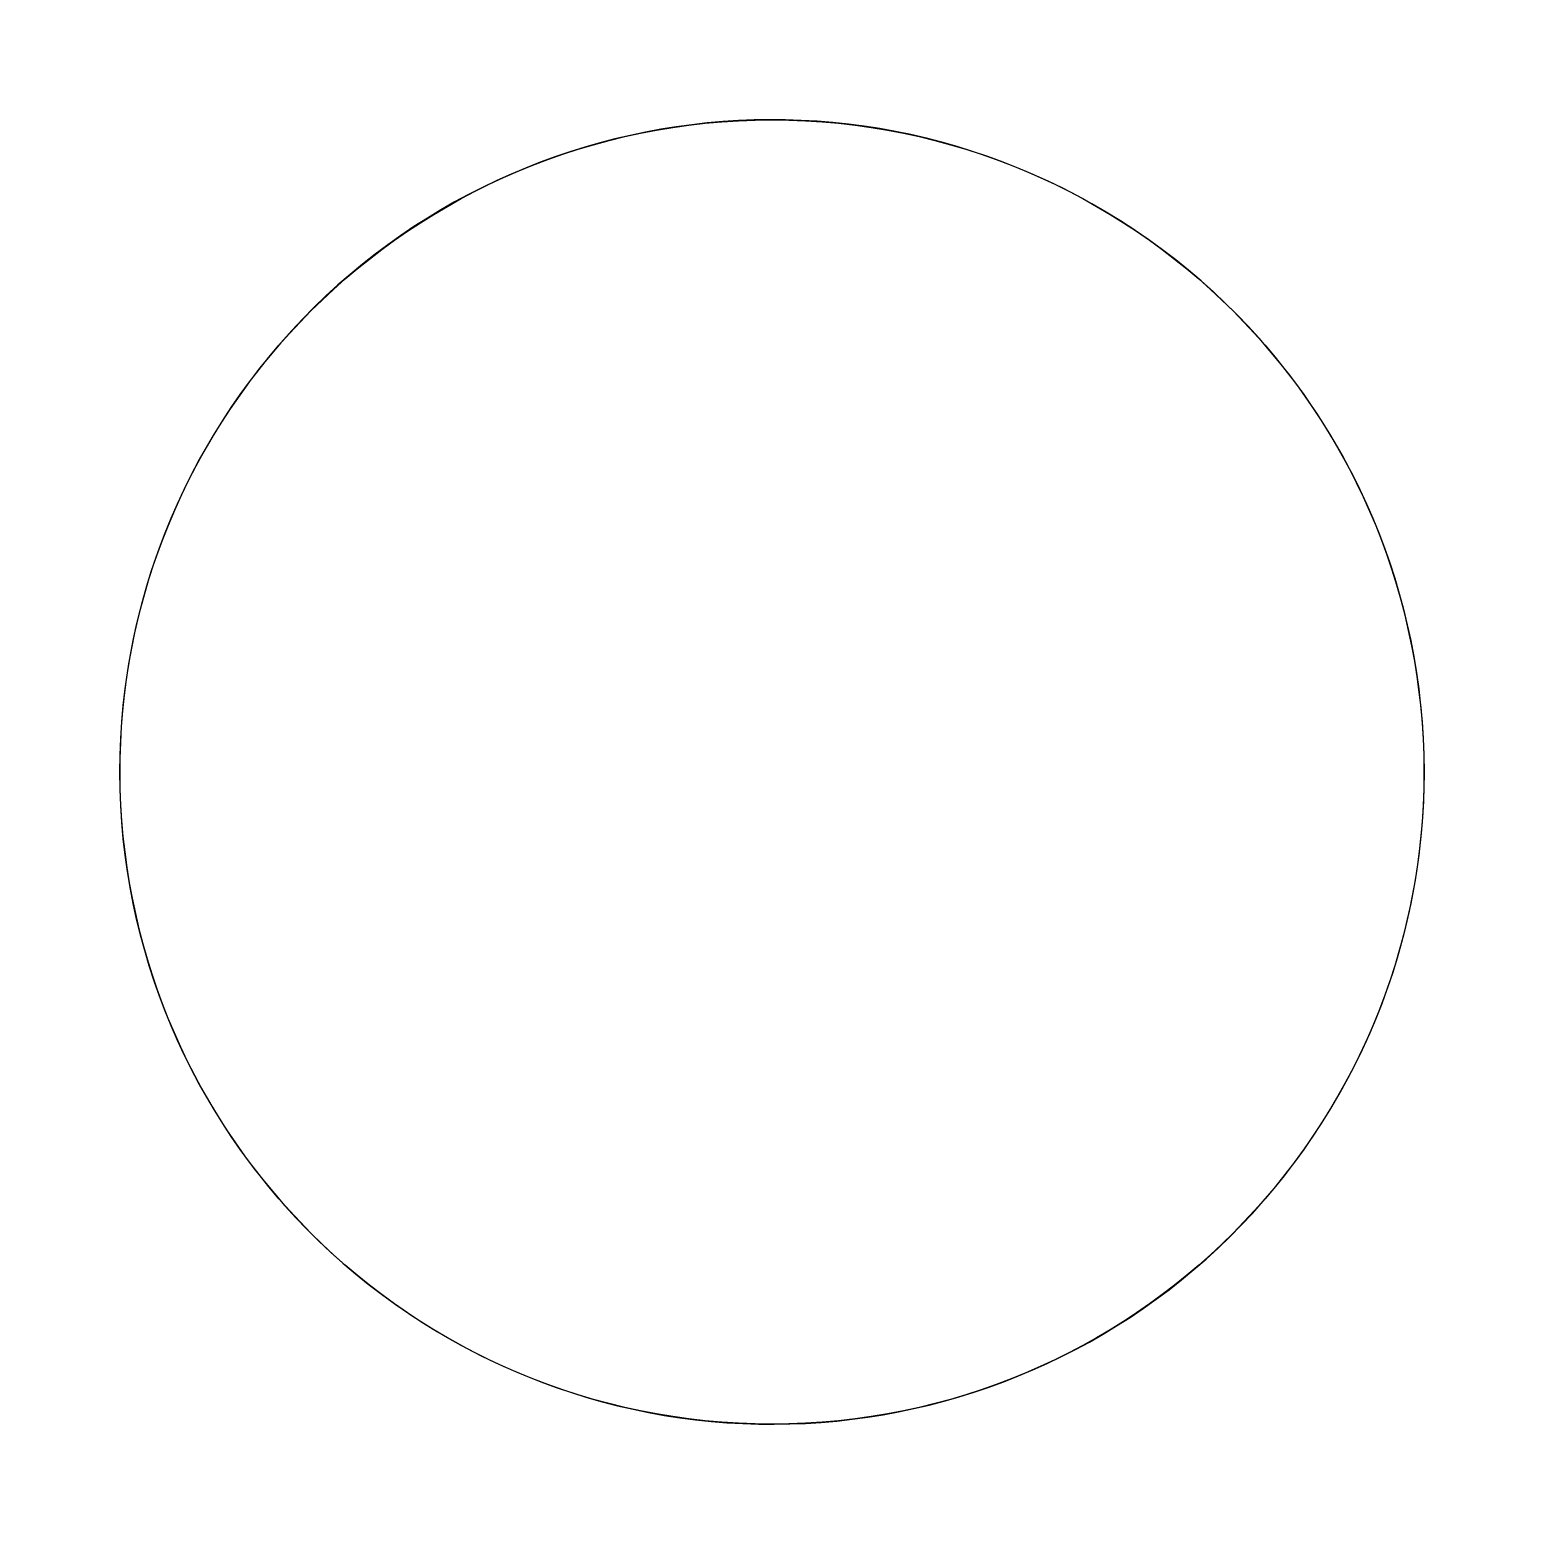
# Model space of a CAD drawing. Header units: inches. Extents: x 1.021 to 1.16, y 0.125 to 0.264.
import ezdxf

# ---------------------------------------------------------------- set-up
doc = ezdxf.new("R2010")
doc.units = ezdxf.units.IN
doc.layers.get('0').update_dxf_attribs({"linetype": 'CONTINUOUS'})

msp = doc.modelspace()

# ---------------------------------------------------------------- linework, layer by layer
msp.add_circle((1.09082, 0.19481), 0.061)
for points, knots in [([(1.12475, 0.2455), (1.09677, 0.26425), (1.05888, 0.25677), (1.04013, 0.22878), (1.02137, 0.20079), (1.02886, 0.16291), (1.05685, 0.14415)], [0, 0, 0, 0, 1, 1, 1, 2, 2, 2, 2]), ([(1.05689, 0.14413), (1.08487, 0.12538), (1.12276, 0.13286), (1.14152, 0.16085), (1.16027, 0.18884), (1.15278, 0.22672), (1.12479, 0.24548)], [3, 3, 3, 3, 4, 4, 4, 5, 5, 5, 5])]:
    msp.add_open_spline(points, degree=3, knots=knots)

doc.saveas('drawing.dxf')
